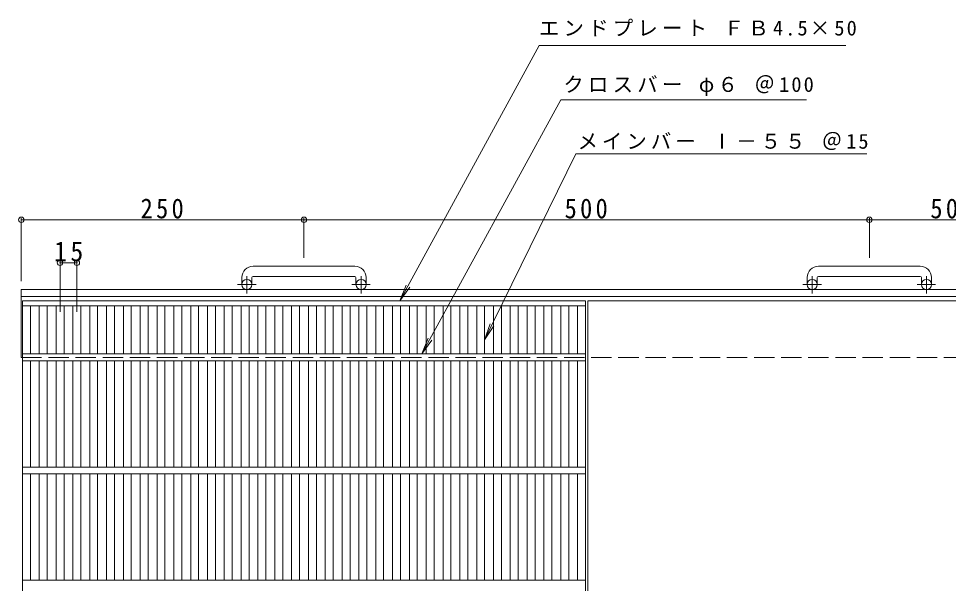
# Model space of a CAD drawing. Units: millimetres, scale not verified. Extents: x -956 to 1032, y -825 to 804.
# Drawn here: x -956 to -134, y 304 to 804 of the extents above; entities that cross this region are included whole.
import ezdxf

# ---------------------------------------------------------------- set-up
doc = ezdxf.new("R2010")
doc.units = ezdxf.units.MM
doc.header["$LTSCALE"] = 6
doc.header["$PDMODE"] = 32
doc.header["$PDSIZE"] = 4.8
doc.linetypes.add('CHAIN1', pattern=[8, 5, -1, 1, -1])
doc.linetypes.add('DASHED3', pattern=[4, 3, -1])
for name, color, linetype, lineweight in [('A-1', 2, 'Continuous', 9), ('A-2', 3, 'Continuous', 9), ('A-4', 7, 'Continuous', 9), ('A-5', 7, 'Continuous', 9)]:
    doc.layers.add(name, color=color, linetype=linetype, lineweight=lineweight)
doc.styles.add('ＭＳ ゴシック', font='')
doc.styles.get('ＭＳ ゴシック').set_extended_font_data('MS Gothic')

msp = doc.modelspace()

# ---------------------------------------------------------------- linework, layer by layer
at = {"layer": 'A-1'}
for p, q in [((-658.55, 584.768), (-748.55, 584.768)), ((-158.549, 584.768), (-248.55, 584.768)), ((-748.55, 575.768), (-658.55, 575.768)), ((-248.55, 575.768), (-158.549, 575.768)), ((-758.55, 574.769), (-758.55, 568.669)), ((-749.55, 574.769), (-749.55, 568.669)), ((-657.55, 574.769), (-657.55, 568.669)), ((-648.55, 574.769), (-648.55, 568.669)), ((-258.55, 574.769), (-258.55, 568.669)), ((-249.55, 574.769), (-249.55, 568.669)), ((-157.55, 574.769), (-157.55, 568.669)), ((-148.55, 574.769), (-148.55, 568.669)), ((-953.55, 564.169), (-953.55, 504.169)), ((-953.55, 564.169), (-60.313, 564.169)), ((-953.55, 558.169), (-60.313, 558.169))]:
    msp.add_line(p, q, dxfattribs=at)
at = {"layer": 'A-1', "linetype": 'CHAIN1'}
for p, q in [((-754.05, 560.561), (-754.05, 576.158)), ((-653.05, 560.561), (-653.05, 576.158)), ((-254.05, 560.561), (-254.05, 576.158)), ((-153.05, 560.561), (-153.05, 576.158)), ((-745.887, 568.669), (-762.294, 568.669)), ((-644.887, 568.669), (-661.294, 568.669)), ((-245.887, 568.669), (-262.294, 568.669)), ((-144.886, 568.669), (-161.294, 568.669))]:
    msp.add_line(p, q, dxfattribs=at)
at = {"layer": 'A-1', "linetype": 'DASHED3'}
msp.add_line((-953.55, 504.169), (-60.313, 504.169), dxfattribs=at)
at = {"layer": 'A-1'}
for centre in [(-754.05, 568.669), (-653.05, 568.669), (-254.05, 568.669), (-153.05, 568.669)]:
    msp.add_circle(centre, 4.5, dxfattribs=at)
for centre, radius, start, end in [((-748.55, 574.769), 10, 90, 180), ((-658.55, 574.769), 10, 0, 90), ((-248.55, 574.769), 10, 90, 180), ((-158.549, 574.769), 10, 0, 90), ((-748.55, 574.769), 1, 90, 180), ((-658.55, 574.769), 1, 0, 90), ((-248.55, 574.769), 1, 90, 180), ((-158.549, 574.769), 1, 0, 90)]:
    msp.add_arc(centre, radius, start, end, dxfattribs=at)
at = {"layer": 'A-2'}
for p, q in [((-952.55, -145.831), (-952.55, 554.169)), ((-952.55, 554.169), (-454.55, 554.169)), ((-454.55, -145.831), (-454.55, 554.169)), ((-452.55, -145.831), (-452.55, 554.169)), ((-452.55, 554.169), (-60.313, 554.169)), ((-952.55, 549.668), (-454.55, 549.668)), ((-945.55, 507.168), (-945.55, 549.668)), ((-937.671, 507.168), (-937.671, 549.668)), ((-930.671, 507.168), (-930.671, 549.668)), ((-922.792, 507.168), (-922.792, 549.668)), ((-915.792, 507.168), (-915.792, 549.668)), ((-907.913, 507.168), (-907.913, 549.668)), ((-900.914, 507.168), (-900.914, 549.668)), ((-893.035, 507.168), (-893.035, 549.668)), ((-886.035, 507.168), (-886.035, 549.668)), ((-878.156, 507.168), (-878.156, 549.668)), ((-871.155, 507.168), (-871.155, 549.668)), ((-863.277, 507.168), (-863.277, 549.668)), ((-856.277, 507.168), (-856.277, 549.668)), ((-848.398, 507.168), (-848.398, 549.668)), ((-841.398, 507.168), (-841.398, 549.668)), ((-833.519, 507.168), (-833.519, 549.668)), ((-826.519, 507.168), (-826.519, 549.668)), ((-818.641, 507.168), (-818.641, 549.668)), ((-811.641, 507.168), (-811.641, 549.668)), ((-803.762, 507.168), (-803.762, 549.668)), ((-796.762, 507.168), (-796.762, 549.668)), ((-788.883, 507.168), (-788.883, 549.668)), ((-781.883, 507.168), (-781.883, 549.668)), ((-774.004, 507.168), (-774.004, 549.668)), ((-767.004, 507.168), (-767.004, 549.668)), ((-759.126, 507.168), (-759.126, 549.668)), ((-752.126, 507.168), (-752.126, 549.668)), ((-744.247, 507.168), (-744.247, 549.668)), ((-737.246, 507.168), (-737.246, 549.668)), ((-729.368, 507.168), (-729.368, 549.668)), ((-722.368, 507.168), (-722.368, 549.668)), ((-714.489, 507.168), (-714.489, 549.668)), ((-707.489, 507.168), (-707.489, 549.668)), ((-699.61, 507.168), (-699.61, 549.668)), ((-692.61, 507.168), (-692.61, 549.668)), ((-684.731, 507.168), (-684.731, 549.668)), ((-677.731, 507.168), (-677.731, 549.668)), ((-669.852, 507.168), (-669.852, 549.668)), ((-662.852, 507.168), (-662.852, 549.668)), ((-654.974, 507.168), (-654.974, 549.668)), ((-647.974, 507.168), (-647.974, 549.668)), ((-640.095, 507.168), (-640.095, 549.668)), ((-633.095, 507.168), (-633.095, 549.668)), ((-625.216, 507.168), (-625.216, 549.668)), ((-618.216, 507.168), (-618.216, 549.668)), ((-610.337, 507.168), (-610.337, 549.668)), ((-603.337, 507.168), (-603.337, 549.668)), ((-595.457, 507.168), (-595.457, 549.668)), ((-588.457, 507.168), (-588.457, 549.668)), ((-580.578, 507.168), (-580.578, 549.668)), ((-573.577, 507.168), (-573.577, 549.668)), ((-565.697, 507.168), (-565.697, 549.668)), ((-558.697, 507.168), (-558.697, 549.668)), ((-550.817, 507.168), (-550.817, 549.668)), ((-543.817, 507.168), (-543.817, 549.668)), ((-535.937, 507.168), (-535.937, 549.668)), ((-528.937, 507.168), (-528.937, 549.668)), ((-521.057, 507.168), (-521.057, 549.668)), ((-514.057, 507.168), (-514.057, 549.668)), ((-506.177, 507.168), (-506.177, 549.668)), ((-499.177, 507.168), (-499.177, 549.668)), ((-491.297, 507.168), (-491.297, 549.668)), ((-484.297, 507.168), (-484.297, 549.668)), ((-476.417, 507.168), (-476.417, 549.668)), ((-469.417, 507.168), (-469.417, 549.668)), ((-461.55, 507.168), (-461.55, 549.668)), ((-952.55, 507.169), (-454.55, 507.169)), ((-952.55, 501.169), (-454.55, 501.169)), ((-945.55, 407.169), (-945.55, 501.169)), ((-937.671, 407.169), (-937.671, 501.169)), ((-930.671, 407.169), (-930.671, 501.169)), ((-922.792, 407.169), (-922.792, 501.169)), ((-915.792, 407.169), (-915.792, 501.169)), ((-907.913, 407.169), (-907.913, 501.169)), ((-900.914, 407.169), (-900.914, 501.169)), ((-893.035, 407.169), (-893.035, 501.169)), ((-886.035, 407.169), (-886.035, 501.169)), ((-878.156, 407.169), (-878.156, 501.169)), ((-871.155, 407.169), (-871.155, 501.169)), ((-863.277, 407.169), (-863.277, 501.169)), ((-856.277, 407.169), (-856.277, 501.169)), ((-848.398, 407.169), (-848.398, 501.169)), ((-841.398, 407.169), (-841.398, 501.169)), ((-833.519, 407.169), (-833.519, 501.169)), ((-826.519, 407.169), (-826.519, 501.169)), ((-818.641, 407.169), (-818.641, 501.169)), ((-811.641, 407.169), (-811.641, 501.169)), ((-803.762, 407.169), (-803.762, 501.169)), ((-796.762, 407.169), (-796.762, 501.169)), ((-788.883, 407.169), (-788.883, 501.169)), ((-781.883, 407.169), (-781.883, 501.169)), ((-774.004, 407.169), (-774.004, 501.169)), ((-767.004, 407.169), (-767.004, 501.169)), ((-759.126, 407.169), (-759.126, 501.169)), ((-752.126, 407.169), (-752.126, 501.169)), ((-744.247, 407.169), (-744.247, 501.169)), ((-737.246, 407.169), (-737.246, 501.169)), ((-729.368, 407.169), (-729.368, 501.169)), ((-722.368, 407.169), (-722.368, 501.169)), ((-714.489, 407.169), (-714.489, 501.169)), ((-707.489, 407.169), (-707.489, 501.169)), ((-699.61, 407.169), (-699.61, 501.169)), ((-692.61, 407.169), (-692.61, 501.169)), ((-684.731, 407.169), (-684.731, 501.169)), ((-677.731, 407.169), (-677.731, 501.169)), ((-669.852, 407.169), (-669.852, 501.169)), ((-662.852, 407.169), (-662.852, 501.169)), ((-654.974, 407.169), (-654.974, 501.169)), ((-647.974, 407.169), (-647.974, 501.169)), ((-640.095, 407.169), (-640.095, 501.169)), ((-633.095, 407.169), (-633.095, 501.169)), ((-625.216, 407.169), (-625.216, 501.169)), ((-618.216, 407.169), (-618.216, 501.169)), ((-610.337, 407.169), (-610.337, 501.169)), ((-603.337, 407.169), (-603.337, 501.169)), ((-595.457, 407.169), (-595.457, 501.169)), ((-588.457, 407.169), (-588.457, 501.169)), ((-580.578, 407.169), (-580.578, 501.169)), ((-573.577, 407.169), (-573.577, 501.169)), ((-565.697, 407.169), (-565.697, 501.169)), ((-558.697, 407.169), (-558.697, 501.169)), ((-550.817, 407.169), (-550.817, 501.169)), ((-543.817, 407.169), (-543.817, 501.169)), ((-535.937, 407.169), (-535.937, 501.169)), ((-528.937, 407.169), (-528.937, 501.169)), ((-521.057, 407.169), (-521.057, 501.169)), ((-514.057, 407.169), (-514.057, 501.169)), ((-506.177, 407.169), (-506.177, 501.169)), ((-499.177, 407.169), (-499.177, 501.169)), ((-491.297, 407.169), (-491.297, 501.169)), ((-484.297, 407.169), (-484.297, 501.169)), ((-476.417, 407.169), (-476.417, 501.169)), ((-469.417, 407.169), (-469.417, 501.169)), ((-461.55, 407.169), (-461.55, 501.169)), ((-952.55, 407.169), (-454.55, 407.169)), ((-952.55, 401.169), (-454.55, 401.169)), ((-945.55, 307.169), (-945.55, 401.169)), ((-937.671, 307.169), (-937.671, 401.169)), ((-930.671, 307.169), (-930.671, 401.169)), ((-922.792, 307.169), (-922.792, 401.169)), ((-915.792, 307.169), (-915.792, 401.169)), ((-907.913, 307.169), (-907.913, 401.169)), ((-900.914, 307.169), (-900.914, 401.169)), ((-893.035, 307.169), (-893.035, 401.169)), ((-886.035, 307.169), (-886.035, 401.169)), ((-878.156, 307.169), (-878.156, 401.169)), ((-871.155, 307.169), (-871.155, 401.169)), ((-863.277, 307.169), (-863.277, 401.169)), ((-856.277, 307.169), (-856.277, 401.169)), ((-848.398, 307.169), (-848.398, 401.169)), ((-841.398, 307.169), (-841.398, 401.169)), ((-833.519, 307.169), (-833.519, 401.169)), ((-826.519, 307.169), (-826.519, 401.169)), ((-818.641, 307.169), (-818.641, 401.169)), ((-811.641, 307.169), (-811.641, 401.169)), ((-803.762, 307.169), (-803.762, 401.169)), ((-796.762, 307.169), (-796.762, 401.169)), ((-788.883, 307.169), (-788.883, 401.169)), ((-781.883, 307.169), (-781.883, 401.169)), ((-774.004, 307.169), (-774.004, 401.169)), ((-767.004, 307.169), (-767.004, 401.169)), ((-759.126, 307.169), (-759.126, 401.169)), ((-752.126, 307.169), (-752.126, 401.169)), ((-744.247, 307.169), (-744.247, 401.169)), ((-737.246, 307.169), (-737.246, 401.169)), ((-729.368, 307.169), (-729.368, 401.169)), ((-722.368, 307.169), (-722.368, 401.169)), ((-714.489, 307.169), (-714.489, 401.169)), ((-707.489, 307.169), (-707.489, 401.169)), ((-699.61, 307.169), (-699.61, 401.169)), ((-692.61, 307.169), (-692.61, 401.169)), ((-684.731, 307.169), (-684.731, 401.169)), ((-677.731, 307.169), (-677.731, 401.169)), ((-669.852, 307.169), (-669.852, 401.169)), ((-662.852, 307.169), (-662.852, 401.169)), ((-654.974, 307.169), (-654.974, 401.169)), ((-647.974, 307.169), (-647.974, 401.169)), ((-640.095, 307.169), (-640.095, 401.169)), ((-633.095, 307.169), (-633.095, 401.169)), ((-625.216, 307.169), (-625.216, 401.169)), ((-618.216, 307.169), (-618.216, 401.169)), ((-610.337, 307.169), (-610.337, 401.169)), ((-603.337, 307.169), (-603.337, 401.169)), ((-595.457, 307.169), (-595.457, 401.169)), ((-588.457, 307.169), (-588.457, 401.169)), ((-580.578, 307.169), (-580.578, 401.169)), ((-573.577, 307.169), (-573.577, 401.169)), ((-565.697, 307.169), (-565.697, 401.169)), ((-558.697, 307.169), (-558.697, 401.169)), ((-550.817, 307.169), (-550.817, 401.169)), ((-543.817, 307.169), (-543.817, 401.169)), ((-535.937, 307.169), (-535.937, 401.169)), ((-528.937, 307.169), (-528.937, 401.169)), ((-521.057, 307.169), (-521.057, 401.169)), ((-514.057, 307.169), (-514.057, 401.169)), ((-506.177, 307.169), (-506.177, 401.169)), ((-499.177, 307.169), (-499.177, 401.169)), ((-491.297, 307.169), (-491.297, 401.169)), ((-484.297, 307.169), (-484.297, 401.169)), ((-476.417, 307.169), (-476.417, 401.169)), ((-469.417, 307.169), (-469.417, 401.169)), ((-461.55, 307.169), (-461.55, 401.169)), ((-952.55, 307.169), (-454.55, 307.169))]:
    msp.add_line(p, q, dxfattribs=at)
at = {"layer": 'A-4'}
for p, q in [((-953.55, 571.669), (-953.55, 627.425)), ((-953.55, 625.925), (-703.55, 625.925)), ((-703.55, 592.268), (-703.55, 627.425)), ((-703.55, 625.925), (-203.55, 625.925)), ((-203.55, 592.268), (-203.55, 627.425)), ((-203.55, 625.925), (-60.313, 625.925)), ((-919.292, 589.399), (-919.292, 544.395)), ((-919.292, 587.899), (-904.414, 587.899)), ((-904.414, 589.399), (-904.414, 544.395))]:
    msp.add_line(p, q, dxfattribs=at)
for p in [(-953.55, 625.925), (-703.55, 625.925), (-203.55, 625.925), (-919.292, 587.899), (-904.414, 587.899)]:
    msp.add_point(p, dxfattribs=at)
at = {"layer": 'A-5'}
for p, q in [((-495.426, 780.151), (-618.65, 554.169)), ((-495.426, 780.151), (-224.27, 780.151)), ((-476.251, 732.178), (-599.286, 507.169)), ((-476.251, 732.178), (-259.18, 732.178)), ((-463.194, 684.178), (-543.817, 519.716)), ((-463.194, 684.178), (-205.784, 684.178)), ((-618.65, 554.169), (-613.249, 568.163)), ((-618.65, 554.169), (-609.812, 566.288)), ((-543.817, 519.716), (-539.024, 533.93)), ((-543.817, 519.716), (-535.509, 532.205)), ((-599.286, 507.169), (-593.869, 521.156)), ((-599.286, 507.169), (-590.434, 519.278))]:
    msp.add_line(p, q, dxfattribs=at)

# ---------------------------------------------------------------- texts
at = {"layer": 'A-4', "color": 2, "char_height": 17.6, "attachment_point": 7, "style": 'ＭＳ ゴシック'}
for s, insert in [('\\T1.27;\\W0.9;250', (-848.05, 626.925)), ('\\T1.27;\\W0.9;500', (-473.05, 626.925)), ('\\T1.27;\\W0.9;500', (-149.577, 626.925)), ('\\T1.27;\\W0.95;15', (-924.603, 588.899))]:
    msp.add_mtext(s, dxfattribs=dict(at, insert=insert))
at = {"layer": 'A-5', "char_height": 13.2, "attachment_point": 7, "style": 'ＭＳ ゴシック'}
for s, insert in [('\\T1.21;エンドプレート\\~ＦＢ4.5×50', (-495.77, 788.207)), ('\\T1.21;クロスバー\\~φ６\\~＠100', (-474.134, 735.48)), ('\\T1.2;メインバー\\~Ⅰ－５５\\~＠15', (-461.613, 687.583))]:
    msp.add_mtext(s, dxfattribs=dict(at, insert=insert))

doc.saveas('drawing.dxf')
